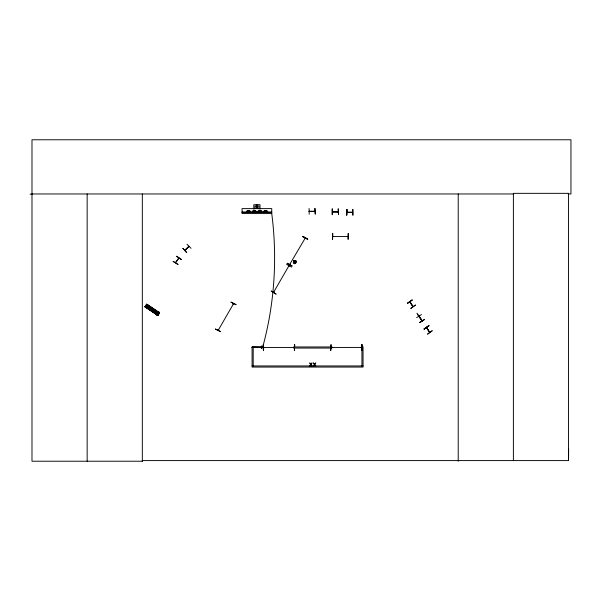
<?xml version="1.0" encoding="UTF-8"?>
<svg xmlns="http://www.w3.org/2000/svg" width="601" height="601" viewBox="0 0 601 601"><rect width="100%" height="100%" fill="white"/><g stroke="black" fill="none" stroke-linecap="round" stroke-linejoin="round"><path stroke-width="0.9" d="M568.14 193.965L570.95 193.965L570.95 139.778L31.988 139.778L31.988 461.222L142.407 461.222L142.332 460.591L568.554 460.591L568.636 448.97M218.028 330.167L218.516 329.709M288.916 266.266L289.141 265.8M252.818 347.258L252.908 346.754L262.457 346.822L262.449 347.318L252.705 347.378M294.61 263.005L294.76 262.156L293.829 262.352L294.61 263.005L295.572 262.652L295.444 261.217L294.002 261.345L293.829 262.352M294.963 260.992L294.129 262.78M410.04 302.333L409.912 301.747M412.571 306.179L413.03 306.48L409.747 301.965M413.022 306.502L410.002 301.83M419.01 316.284L422.037 321.032M421.977 320.926L421.759 320.588M273.59 292.334L288.938 265.755L288.683 266.205M289.637 264.425L290.08 264.222M305.173 238.161L289.659 264.508M348.039 236.516L332.781 236.516M178.925 258.197L175.552 262.607M294.76 262.156L294.437 261.037M309.169 211.267L309.808 211.462L309.169 211.462M361.794 347.663L361.156 347.468L361.794 347.468M409.747 301.852L412.827 306.608M426.522 327.583L429.61 332.428L426.575 327.658M332.436 211.665L333.014 211.665M338.1 211.883L337.522 211.928M215.459 329.07L220.605 331.632L215.474 329.048M230.994 302.16L236.14 304.722L231.009 302.123M218.283 329.664L218.276 330.234M286.557 264.327L291.59 267.099M302.596 236.554L307.742 239.123L302.611 236.524M273.793 292.379L273.906 291.778L273.763 292.432M290.088 264.155L289.885 264.568M276.017 294.084L271.186 290.967L276.032 294.062M218.283 330.174L233.571 303.633M310.116 365.941L310.867 364.724L311.611 365.941M313.842 365.941L314.593 364.724L315.337 365.941M309.68 365.941L310.642 364.424L309.71 362.906L310.897 364.101L312.069 362.906L311.115 364.401L312.069 365.941M313.406 365.941L314.368 364.424L313.437 362.906L314.623 364.101L315.795 362.906L314.849 364.401L315.795 365.941M185.544 249.993L184.868 250.294L189.112 246.418M188.924 246.237L188.646 246.838M189.022 246.5L185.04 250.444M144.879 306.841L146.719 304.083L159.588 312.813M146.313 307.539L147.914 305.158M147.185 308.125L148.793 305.744M148.5 309.004L150.1 306.623M149.657 309.793L151.264 307.411M150.971 310.672L152.571 308.29M156.591 314.443L158.198 312.062M156.703 315.097L158.837 311.919M156.801 315.164L158.942 311.987M159.633 312.76L157.793 315.517L144.886 306.833M176.529 256.387L181.292 259.594M175.56 262.637L178.805 257.964M177.971 264.38L173.073 261.36L177.926 264.448M184.905 250.166L188.857 246.275M314.398 211.199L314.916 211.424L314.398 211.462M352.554 212.416L347.025 212.371M263.629 347.468L294.325 347.468L293.784 347.431M331.038 347.468L361.734 347.416M332.496 211.665L338.1 211.642M294.888 261.871L295.444 261.217M157.943 313.805L158.611 313.887M182.907 248.333L186.761 252.608L182.877 248.363M186.964 244.276L191.058 248.311M412.076 299.982L407.425 303.37L412.061 299.959M407.403 303.332L412.196 300.162M415.419 305.105L410.738 308.448L415.374 305.045M424.036 328.852L428.851 325.712M424.156 329.032L428.964 325.892M426.898 328.161L426.725 327.47M429.257 331.887L429.783 332.165M429.625 332.345L426.778 327.56M416.643 317.674L421.444 314.518M419.205 316.637L419.137 316.058M419.783 322.527L424.629 319.447M416.921 313.204L420.016 317.944M331.046 347.671L331.677 347.461M294.941 261.946L295.745 261.653M309.29 211.236L314.796 211.199M331.076 347.423L331.617 347.416L331.166 347.724M331.624 347.716L331.106 347.671M338.062 211.92L332.451 211.89M247.725 211.169L249.212 210.989L247.725 210.981M253.464 211.169L254.959 210.989L253.464 210.981M259.211 211.169L260.699 210.989L259.211 210.981M264.951 211.169L266.446 210.989L264.951 210.981M314.894 208.457L315.255 214.196L314.939 208.457M352.652 209.388L352.772 215.128M314.856 211.424L309.23 211.514L311.145 211.447M346.987 212.191L352.667 212.161M309.192 214.234L309.072 208.494M263.298 344.696L263.358 350.443M362.133 350.436L361.794 344.696L362.11 347.153M263.689 347.468L264.267 347.663L263.689 347.671M294.31 347.446L293.746 347.671L294.325 347.671M30.05 194.191L31.988 194.183M31.988 193.965L513.389 193.965M256.266 206.301L257.544 206.301M332.12 208.893L332.143 214.64M338.183 208.893L338.498 214.64L338.258 208.893M246.448 211.169L250.414 211.169M252.187 211.169L256.161 211.169M257.934 211.169L261.901 211.169M263.674 211.169L267.648 211.169M246.448 211.349L250.414 211.349M252.187 211.349L256.161 211.349M257.934 211.349L261.901 211.349M263.674 211.349L267.648 211.349M338.183 211.86L332.556 211.92M242.068 211.943L271.742 211.943M242.068 212.521L271.742 212.521M271.742 213.565L242.068 213.565L242.068 208.615L271.742 208.615L271.742 213.565A286.324 238.289 89.2 0 1 262.592 347.506M252.059 347.258L263.291 347.506L252.059 347.506M252.082 365.941L363.049 365.941M261.27 346.093L261.938 346.093M261.285 346.492L261.916 346.499M261.405 347.363L261.961 347.363M261.367 347.633L261.991 347.633M261.337 348.032L262.013 348.039M261.382 348.114L261.968 348.114M422.03 320.942L419.002 316.216M293.784 261.818L294.625 261.968M294.948 262.028L295.79 262.179M309.29 211.492L314.947 211.507L313.068 211.522M263.17 347.506L262.562 347.31M302.739 236.306L307.735 239.145M302.634 236.486L307.629 239.326M287.195 263.223L292.214 266.033L287.075 263.448M159.52 312.926L146.606 304.249L159.505 312.941M146.471 304.444L159.378 313.129M146.404 304.542L159.378 313.129M146.366 304.602L158.521 312.768M146.261 304.76L159.19 313.406M158.348 313.023L146.952 305.368L158.318 313.076M158.949 313.775L158.461 314.503M146.193 306.525L157.59 314.173L146.163 306.578M145.314 306.194L158.213 314.894M145.232 306.322L158.138 314.999M145.187 306.382L158.108 315.044M145.119 306.48L158.04 315.142M145.021 306.63L157.928 315.307L144.984 306.683M176.694 256.146L181.412 259.422M294.002 261.345L294.663 261.893M294.911 262.104L295.572 262.652M419.228 316.141L422.225 320.836M424.584 319.379L419.761 322.497M417.537 314.21L419.31 316.99M294.843 262.149L295.136 262.96M362.072 344.696L362.102 349.617M361.855 344.696L361.892 350.436M352.945 209.381L352.982 215.128M346.83 209.418L346.867 215.166M263.531 344.696L263.569 350.443M568.554 460.591L568.554 193.342L513.389 193.342L513.389 460.591M458.217 193.965L458.217 461.222M361.937 365.941L361.937 346.792L363.049 346.792L363.049 367.061L252.082 367.061L252.082 346.792L253.201 346.792L253.201 365.941M332.361 208.893L332.361 214.64M266.483 210.681L266.483 211.635M264.906 210.681L264.906 211.635M260.736 210.681L260.736 211.635M260.015 209.148L260.015 204.708L253.795 204.708L253.795 209.148M259.166 210.681L259.166 211.635M258.866 208.855L258.866 205.978L254.952 205.978L254.952 208.855M257.544 205.978L257.544 207.18L256.266 207.18L256.266 205.978M257.544 208.615L257.544 207.736L256.266 207.736L256.266 208.615M256.905 204.708L256.905 206.248M254.997 210.681L254.997 211.635M253.419 210.681L253.419 211.635M249.25 210.681L249.25 211.635M249.212 210.921L249.212 211.409M247.68 210.681L247.68 211.635M142.324 193.965L142.324 461.222M87.16 193.965L87.16 461.222M233.068 304.008L233.541 303.685L233.12 303.963M150.513 308.831C151.129 311.318 152.519 307.246 150.513 308.831M293.558 260.676C291.921 268.076 301.086 259.602 293.558 260.676M428.836 325.689L424.201 329.093L428.836 325.689M432.157 330.783L427.506 334.179L432.149 330.768M332.714 233.488L332.571 239.236L332.714 233.488M348.249 233.488L348.107 239.228L348.249 233.488M346.912 209.418L346.627 215.166L346.897 209.418M294.685 344.696L294.407 350.436L294.685 344.696M331.023 344.696L330.745 350.443L331.023 344.696M249.407 210.681L247.514 210.681L247.514 211.635L249.407 211.635L249.407 210.681M255.155 210.681L253.261 210.681L253.261 211.635L255.155 211.635L255.155 210.681M260.902 210.681L259.001 210.681L259.001 211.635L260.902 211.635L260.902 210.681M266.641 210.681L264.748 210.681L264.748 211.635L266.641 211.635L266.641 210.681M331.902 346.95L293.604 346.95L293.604 348.069L331.902 348.069L331.902 346.95"/></g></svg>
